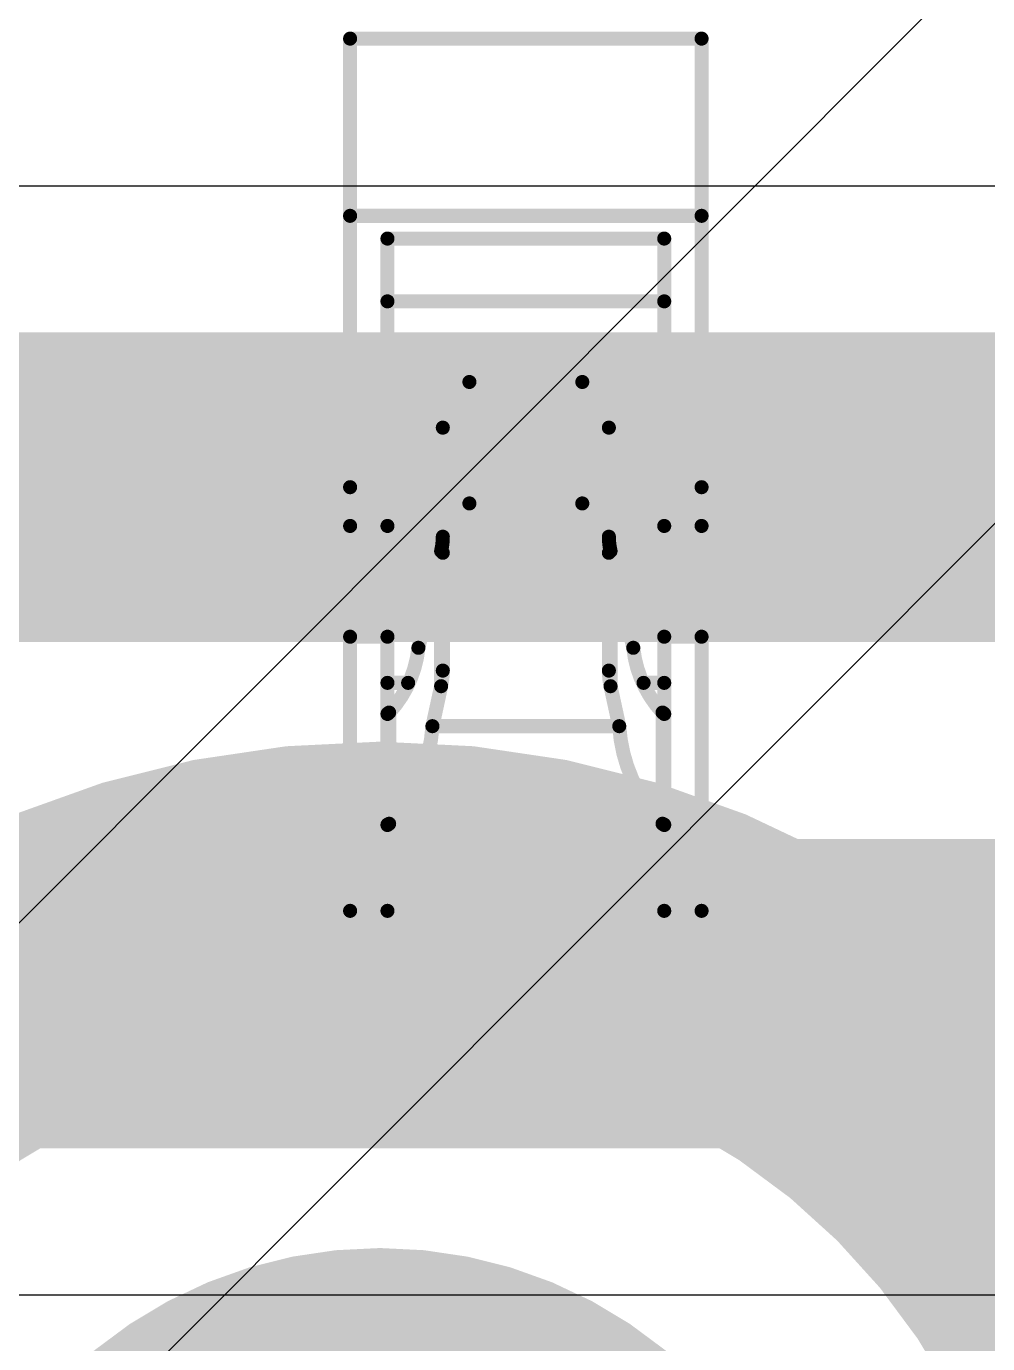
# Model space of a CAD drawing. Header units: inches. Extents: x -6 to 5433, y -4 to 5447.
# Drawn here: x 20.829 to 21.697, y 29.897 to 31.086 of the extents above; entities that cross this region are included whole.
import ezdxf

# ---------------------------------------------------------------- set-up
doc = ezdxf.new("R2010")
doc.units = ezdxf.units.IN
for name, color, linetype in [('Bottom Layer', 5, 'Continuous'), ('Bottom Solder', 6, 'Continuous'), ('Mechanical 4', 56, 'Continuous'), ('Top Layer', 1, 'Continuous')]:
    doc.layers.add(name, color=color, linetype=linetype)

msp = doc.modelspace()

# ---------------------------------------------------------------- linework, layer by layer
at = {"layer": 'Bottom Layer'}
for points in [[(20.42418064, 29.5766109, 0.2794, 0.2794, -0.9999999999999999), (21.87198064, 29.5766109, 0.2794, 0.2794, 0)], [(20.88138064, 29.5766109, 0.2794, 0.2794, -0.9999999999999999), (21.41478064, 29.5766109, 0.2794, 0.2794, 0)]]:
    msp.add_lwpolyline(points, format="xyseb", dxfattribs=at)
at = {"layer": 'Bottom Solder'}
for p in [(10.716133, 20.16101632), (10.98199226, 19.90446362)]:
    msp.add_line(p, (5432.852131479999, 5447.49311058), dxfattribs=at)
at = {"layer": 'Mechanical 4'}
for points in [[(21.1211541, 31.07494674, 0.0127, 0.0127, 0), (21.4386541, 31.07494674, 0.0127, 0.0127, 0)], [(21.1211541, 30.28744514, 0.0127, 0.0127, 0), (21.1211541, 31.07494674, 0.0127, 0.0127, 0)], [(21.4386541, 30.66994628, 0.0127, 0.0127, 0), (21.4386541, 31.07494674, 0.0127, 0.0127, 0)], [(21.1211541, 30.91494452, 0.0127, 0.0127, 0), (21.4386541, 30.91494452, 0.0127, 0.0127, 0)], [(21.15490562, 30.89440862, 0.0127, 0.0127, 0), (21.40490512, 30.89440862, 0.0127, 0.0127, 0)], [(21.15490562, 30.28744514, 0.0127, 0.0127, 0), (21.15490562, 30.89440862, 0.0127, 0.0127, 0)], [(21.40490512, 30.28744514, 0.0127, 0.0127, 0), (21.40490512, 30.89440862, 0.0127, 0.0127, 0)], [(21.15490562, 30.83773868, 0.0127, 0.0127, 0), (21.40490512, 30.83773868, 0.0127, 0.0127, 0)], [(21.20490552, 30.72369522, 0.0127, 0.0127, -0.2473774344944057), (21.2289136, 30.76494482, 0.0127, 0.0127, 0)], [(21.22891614, 30.76494482, 0.0127, 0.0127, 0), (21.3308946, 30.76494482, 0.0127, 0.0127, 0)], [(21.22891614, 30.65528286, 0.0127, 0.0127, 0), (21.22891614, 30.76494482, 0.0127, 0.0127, 0)], [(21.3308946, 30.65528286, 0.0127, 0.0127, 0), (21.3308946, 30.76494482, 0.0127, 0.0127, 0)], [(21.33089714, 30.76494482, 0.0127, 0.0127, -0.2473774344948686), (21.35490522, 30.72369522, 0.0127, 0.0127, 0)], [(21.20490552, 30.50434844, 0.0127, 0.0127, 0), (21.20490552, 30.72369522, 0.0127, 0.0127, 0)], [(21.35490522, 30.50434844, 0.0127, 0.0127, 0), (21.35490522, 30.72369522, 0.0127, 0.0127, 0)], [(20.8036541, 30.66994628, 0.0127, 0.0127, 0), (21.1211541, 30.66994628, 0.0127, 0.0127, 0)], [(21.4386541, 30.66994628, 0.0127, 0.0127, 0), (21.7561541, 30.66994628, 0.0127, 0.0127, 0)], [(21.4386541, 30.28744514, 0.0127, 0.0127, 0), (21.4386541, 30.66994628, 0.0127, 0.0127, 0)], [(21.20490552, 30.61071348, 0.0127, 0.0127, -0.2374800627721871), (21.2289136, 30.6552854, 0.0127, 0.0127, 0)], [(21.22891614, 30.65528286, 0.0127, 0.0127, 0), (21.3308946, 30.65528286, 0.0127, 0.0127, 0)], [(21.33089714, 30.6552854, 0.0127, 0.0127, -0.2374800627721868), (21.35490522, 30.61071348, 0.0127, 0.0127, 0)], [(21.1211541, 30.63494508, 0.0127, 0.0127, 0), (21.15490562, 30.63494508, 0.0127, 0.0127, 0)], [(21.40490512, 30.63494508, 0.0127, 0.0127, 0), (21.4386541, 30.63494508, 0.0127, 0.0127, 0)], [(21.20490552, 30.62525752, 0.0127, 0.0127, -0.05786385222271111), (21.2033866, 30.61223494, 0.0127, 0.0127, 0)], [(21.35642414, 30.61223494, 0.0127, 0.0127, -0.057863852222711), (21.35490522, 30.62525752, 0.0127, 0.0127, 0)], [(21.1828634, 30.5249453, 0.0127, 0.0127, 0), (21.2033866, 30.61223494, 0.0127, 0.0127, 0)], [(21.2033866, 30.49027684, 0.0127, 0.0127, 0), (21.2033866, 30.61223494, 0.0127, 0.0127, 0)], [(21.35642414, 30.61223494, 0.0127, 0.0127, 0), (21.3769448, 30.5249453, 0.0127, 0.0127, 0)], [(21.35642414, 30.49027684, 0.0127, 0.0127, 0), (21.35642414, 30.61223494, 0.0127, 0.0127, 0)], [(21.1211541, 30.53494528, 0.0127, 0.0127, 0), (21.15490562, 30.53494528, 0.0127, 0.0127, 0)], [(21.18286594, 30.52494784, 0.0127, 0.0127, -0.1625906327552088), (21.15642454, 30.46645418, 0.0127, 0.0127, 0)], [(21.4033862, 30.46645418, 0.0127, 0.0127, -0.1625906327552086), (21.3769448, 30.52494784, 0.0127, 0.0127, 0)], [(21.40490512, 30.53494528, 0.0127, 0.0127, 0), (21.4386541, 30.53494528, 0.0127, 0.0127, 0)], [(21.20490552, 30.50434844, 0.0127, 0.0127, -0.05365793627864512), (21.2033866, 30.49027684, 0.0127, 0.0127, 0)], [(21.35642414, 30.49027684, 0.0127, 0.0127, -0.05365793627864524), (21.35490522, 30.50434844, 0.0127, 0.0127, 0)], [(21.15490562, 30.49328166, 0.0127, 0.0127, 0), (21.173567, 30.49328166, 0.0127, 0.0127, 0)], [(21.19553292, 30.45417836, 0.0127, 0.0127, 0), (21.2033866, 30.49027684, 0.0127, 0.0127, 0)], [(21.35642414, 30.49027684, 0.0127, 0.0127, 0), (21.36427782, 30.45417836, 0.0127, 0.0127, 0)], [(21.38624374, 30.49328166, 0.0127, 0.0127, 0), (21.40490512, 30.49328166, 0.0127, 0.0127, 0)], [(21.15490562, 30.46521466, 0.0127, 0.0127, -0.01102176108540716), (21.15494118, 30.46530102, 0.0127, 0.0127, 0)], [(21.15494118, 30.46530102, 0.0127, 0.0127, -0.02840440602319793), (21.1549869, 30.46538992, 0.0127, 0.0127, 0)], [(21.1549869, 30.46538992, 0.0127, 0.0127, -0.03504147040441317), (21.15505294, 30.46548644, 0.0127, 0.0127, 0)], [(21.15505294, 30.46548644, 0.0127, 0.0127, -0.0323185831654409), (21.155152, 30.46559312, 0.0127, 0.0127, 0)], [(21.155152, 30.46559312, 0.0127, 0.0127, -0.02446223675801923), (21.15528916, 30.4657125, 0.0127, 0.0127, 0)], [(21.1552917, 30.46570996, 0.0127, 0.0127, -0.01372918961488911), (21.1554695, 30.46584458, 0.0127, 0.0127, 0)], [(21.1554695, 30.46584458, 0.0127, 0.0127, -0.008119992792828714), (21.15568032, 30.46598682, 0.0127, 0.0127, 0)], [(21.15567778, 30.46598936, 0.0127, 0.0127, -0.004820635651863784), (21.155914, 30.46613922, 0.0127, 0.0127, 0)], [(21.155914, 30.46613922, 0.0127, 0.0127, 0), (21.15642454, 30.46645418, 0.0127, 0.0127, 0)], [(21.15642454, 30.36607592, 0.0127, 0.0127, 0), (21.15642454, 30.46645418, 0.0127, 0.0127, 0)], [(21.4033862, 30.46645418, 0.0127, 0.0127, 0), (21.4036529, 30.46629416, 0.0127, 0.0127, 0)], [(21.4033862, 30.36607592, 0.0127, 0.0127, 0), (21.4033862, 30.46645418, 0.0127, 0.0127, 0)], [(21.4036529, 30.46629416, 0.0127, 0.0127, 0), (21.40391198, 30.46613414, 0.0127, 0.0127, 0)], [(21.40390944, 30.4661316, 0.0127, 0.0127, -0.006054857906953654), (21.4041482, 30.46598174, 0.0127, 0.0127, 0)], [(21.40415074, 30.46598428, 0.0127, 0.0127, -0.01073696925297648), (21.40435648, 30.46584204, 0.0127, 0.0127, 0)], [(21.40435648, 30.4658395, 0.0127, 0.0127, -0.01856237098819668), (21.40452158, 30.4657125, 0.0127, 0.0127, 0)], [(21.40452158, 30.46571504, 0.0127, 0.0127, -0.02338621053390174), (21.40464604, 30.4655982, 0.0127, 0.0127, 0)], [(21.40464604, 30.46559565999999, 0.0127, 0.0127, -0.05432145119542688), (21.40480606, 30.465395, 0.0127, 0.0127, 0)], [(21.4048086, 30.46539754, 0.0127, 0.0127, -0.02859688059163642), (21.40490766, 30.46521466, 0.0127, 0.0127, 0)], [(21.19553292, 30.4541809, 0.0127, 0.0127, -0.1798939642534223), (21.15642454, 30.36607592, 0.0127, 0.0127, 0)], [(21.19553292, 30.45417836, 0.0127, 0.0127, 0), (21.36427782, 30.45417836, 0.0127, 0.0127, 0)], [(21.4033862, 30.36607592, 0.0127, 0.0127, -0.1798939642534224), (21.36427782, 30.4541809, 0.0127, 0.0127, 0)], [(21.15490562, 30.36514628, 0.0127, 0.0127, -0.01323430968245836), (21.15494118, 30.36521231999999, 0.0127, 0.0127, 0)], [(21.15490562, 30.36494562, 0.0127, 0.0127, 0), (21.40490512, 30.36494562, 0.0127, 0.0127, 0)], [(21.15494118, 30.36521231999999, 0.0127, 0.0127, -0.03268862898891936), (21.1549869, 30.36528089999999, 0.0127, 0.0127, 0)], [(21.1549869, 30.36527582, 0.0127, 0.0127, -0.03744583036503331), (21.15505294, 30.36534948, 0.0127, 0.0127, 0)], [(21.15505294, 30.36534948, 0.0127, 0.0127, -0.03188120457604582), (21.155152, 30.36542822, 0.0127, 0.0127, 0)], [(21.15514946, 30.36543076, 0.0127, 0.0127, -0.02261994750720471), (21.15528916, 30.3655222, 0.0127, 0.0127, 0)], [(21.15528916, 30.36551966, 0.0127, 0.0127, -0.01220889246179333), (21.15546696, 30.36561872, 0.0127, 0.0127, 0)], [(21.15546696, 30.36561872, 0.0127, 0.0127, -0.007070305375616081), (21.15567778, 30.3657254, 0.0127, 0.0127, 0)], [(21.15567778, 30.3657254, 0.0127, 0.0127, 0), (21.155914, 30.3658397, 0.0127, 0.0127, 0)], [(21.155914, 30.3658397, 0.0127, 0.0127, 0), (21.15642454, 30.36607592, 0.0127, 0.0127, 0)], [(21.4033862, 30.36607592, 0.0127, 0.0127, 0), (21.4036529, 30.365954, 0.0127, 0.0127, 0)], [(21.4036529, 30.365954, 0.0127, 0.0127, 0), (21.40391198, 30.36583716, 0.0127, 0.0127, 0)], [(21.40391198, 30.36583716, 0.0127, 0.0127, -0.005205334033138198), (21.40415074, 30.3657254, 0.0127, 0.0127, 0)], [(21.4041482, 30.36572286, 0.0127, 0.0127, -0.009375622349205713), (21.40435394, 30.36561618, 0.0127, 0.0127, 0)], [(21.40435394, 30.36561618, 0.0127, 0.0127, -0.01668702490975472), (21.40452158, 30.36551966, 0.0127, 0.0127, 0)], [(21.40452158, 30.36551966, 0.0127, 0.0127, -0.02199391698941086), (21.40464604, 30.3654333, 0.0127, 0.0127, 0)], [(21.4046435, 30.3654333, 0.0127, 0.0127, -0.02675089175309292), (21.40473748, 30.36535456, 0.0127, 0.0127, 0)], [(21.40474002, 30.36535456, 0.0127, 0.0127, -0.02828763810081745), (21.4048086, 30.36528344, 0.0127, 0.0127, 0)], [(21.4048086, 30.36528344, 0.0127, 0.0127, -0.03260546149608672), (21.40490512, 30.36514628, 0.0127, 0.0127, 0)], [(21.1211541, 30.28744514, 0.0127, 0.0127, 0), (21.4386541, 30.28744514, 0.0127, 0.0127, 0)]]:
    msp.add_lwpolyline(points, format="xyseb", dxfattribs=at)
for points in [[(21.1179791, 31.07494674, 0.00635, 0.00635, 1), (21.1243291, 31.07494674, 0.00635, 0.00635, 1)], [(21.1179791, 31.07494674, 0.00635, 0.00635, 1), (21.1243291, 31.07494674, 0.00635, 0.00635, 1)], [(21.4354791, 31.07494674, 0.00635, 0.00635, 1), (21.4418291, 31.07494674, 0.00635, 0.00635, 1)], [(21.4354791, 31.07494674, 0.00635, 0.00635, 1), (21.4418291, 31.07494674, 0.00635, 0.00635, 1)], [(21.1179791, 30.91494452, 0.00635, 0.00635, 1), (21.1243291, 30.91494452, 0.00635, 0.00635, 1)], [(21.4354791, 30.91494452, 0.00635, 0.00635, 1), (21.4418291, 30.91494452, 0.00635, 0.00635, 1)], [(21.15173062, 30.89440862, 0.00635, 0.00635, 1), (21.15808062, 30.89440862, 0.00635, 0.00635, 1)], [(21.15173062, 30.89440862, 0.00635, 0.00635, 1), (21.15808062, 30.89440862, 0.00635, 0.00635, 1)], [(21.40173012, 30.89440862, 0.00635, 0.00635, 1), (21.40808012, 30.89440862, 0.00635, 0.00635, 1)], [(21.40173012, 30.89440862, 0.00635, 0.00635, 1), (21.40808012, 30.89440862, 0.00635, 0.00635, 1)], [(21.15173062, 30.83773868, 0.00635, 0.00635, 1), (21.15808062, 30.83773868, 0.00635, 0.00635, 1)], [(21.40173012, 30.83773868, 0.00635, 0.00635, 1), (21.40808012, 30.83773868, 0.00635, 0.00635, 1)], [(21.2257386, 30.76494482, 0.00635, 0.00635, 1), (21.2320886, 30.76494482, 0.00635, 0.00635, 1)], [(21.22574114, 30.76494482, 0.00635, 0.00635, 1), (21.23209114, 30.76494482, 0.00635, 0.00635, 1)], [(21.22574114, 30.76494482, 0.00635, 0.00635, 1), (21.23209114, 30.76494482, 0.00635, 0.00635, 1)], [(21.3277196, 30.76494482, 0.00635, 0.00635, 1), (21.3340696, 30.76494482, 0.00635, 0.00635, 1)], [(21.3277196, 30.76494482, 0.00635, 0.00635, 1), (21.3340696, 30.76494482, 0.00635, 0.00635, 1)], [(21.32772214, 30.76494482, 0.00635, 0.00635, 1), (21.33407214, 30.76494482, 0.00635, 0.00635, 1)], [(21.20173052, 30.72369522, 0.00635, 0.00635, 1), (21.20808052, 30.72369522, 0.00635, 0.00635, 1)], [(21.20173052, 30.72369522, 0.00635, 0.00635, 1), (21.20808052, 30.72369522, 0.00635, 0.00635, 1)], [(21.35173022, 30.72369522, 0.00635, 0.00635, 1), (21.35808022, 30.72369522, 0.00635, 0.00635, 1)], [(21.35173022, 30.72369522, 0.00635, 0.00635, 1), (21.35808022, 30.72369522, 0.00635, 0.00635, 1)], [(21.1179791, 30.66994628, 0.00635, 0.00635, 1), (21.1243291, 30.66994628, 0.00635, 0.00635, 1)], [(21.4354791, 30.66994628, 0.00635, 0.00635, 1), (21.4418291, 30.66994628, 0.00635, 0.00635, 1)], [(21.4354791, 30.66994628, 0.00635, 0.00635, 1), (21.4418291, 30.66994628, 0.00635, 0.00635, 1)], [(21.4354791, 30.66994628, 0.00635, 0.00635, 1), (21.4418291, 30.66994628, 0.00635, 0.00635, 1)], [(21.2257386, 30.6552854, 0.00635, 0.00635, 1), (21.2320886, 30.6552854, 0.00635, 0.00635, 1)], [(21.22574114, 30.65528286, 0.00635, 0.00635, 1), (21.23209114, 30.65528286, 0.00635, 0.00635, 1)], [(21.22574114, 30.65528286, 0.00635, 0.00635, 1), (21.23209114, 30.65528286, 0.00635, 0.00635, 1)], [(21.3277196, 30.65528286, 0.00635, 0.00635, 1), (21.3340696, 30.65528286, 0.00635, 0.00635, 1)], [(21.3277196, 30.65528286, 0.00635, 0.00635, 1), (21.3340696, 30.65528286, 0.00635, 0.00635, 1)], [(21.32772214, 30.6552854, 0.00635, 0.00635, 1), (21.33407214, 30.6552854, 0.00635, 0.00635, 1)], [(21.1179791, 30.63494508, 0.00635, 0.00635, 1), (21.1243291, 30.63494508, 0.00635, 0.00635, 1)], [(21.15173062, 30.63494508, 0.00635, 0.00635, 1), (21.15808062, 30.63494508, 0.00635, 0.00635, 1)], [(21.40173012, 30.63494508, 0.00635, 0.00635, 1), (21.40808012, 30.63494508, 0.00635, 0.00635, 1)], [(21.4354791, 30.63494508, 0.00635, 0.00635, 1), (21.4418291, 30.63494508, 0.00635, 0.00635, 1)], [(21.20173052, 30.62525752, 0.00635, 0.00635, 1), (21.20808052, 30.62525752, 0.00635, 0.00635, 1)], [(21.35173022, 30.62525752, 0.00635, 0.00635, 1), (21.35808022, 30.62525752, 0.00635, 0.00635, 1)], [(21.2002116, 30.61223494, 0.00635, 0.00635, 1), (21.2065616, 30.61223494, 0.00635, 0.00635, 1)], [(21.2002116, 30.61223494, 0.00635, 0.00635, 1), (21.2065616, 30.61223494, 0.00635, 0.00635, 1)], [(21.2002116, 30.61223494, 0.00635, 0.00635, 1), (21.2065616, 30.61223494, 0.00635, 0.00635, 1)], [(21.20173052, 30.61071348, 0.00635, 0.00635, 1), (21.20808052, 30.61071348, 0.00635, 0.00635, 1)], [(21.35173022, 30.61071348, 0.00635, 0.00635, 1), (21.35808022, 30.61071348, 0.00635, 0.00635, 1)], [(21.35324914, 30.61223494, 0.00635, 0.00635, 1), (21.35959914, 30.61223494, 0.00635, 0.00635, 1)], [(21.35324914, 30.61223494, 0.00635, 0.00635, 1), (21.35959914, 30.61223494, 0.00635, 0.00635, 1)], [(21.35324914, 30.61223494, 0.00635, 0.00635, 1), (21.35959914, 30.61223494, 0.00635, 0.00635, 1)], [(21.1179791, 30.53494528, 0.00635, 0.00635, 1), (21.1243291, 30.53494528, 0.00635, 0.00635, 1)], [(21.15173062, 30.53494528, 0.00635, 0.00635, 1), (21.15808062, 30.53494528, 0.00635, 0.00635, 1)], [(21.1796884, 30.5249453, 0.00635, 0.00635, 1), (21.1860384, 30.5249453, 0.00635, 0.00635, 1)], [(21.17969094, 30.52494784, 0.00635, 0.00635, 1), (21.18604094, 30.52494784, 0.00635, 0.00635, 1)], [(21.3737698, 30.52494784, 0.00635, 0.00635, 1), (21.3801198, 30.52494784, 0.00635, 0.00635, 1)], [(21.3737698, 30.5249453, 0.00635, 0.00635, 1), (21.3801198, 30.5249453, 0.00635, 0.00635, 1)], [(21.40173012, 30.53494528, 0.00635, 0.00635, 1), (21.40808012, 30.53494528, 0.00635, 0.00635, 1)], [(21.4354791, 30.53494528, 0.00635, 0.00635, 1), (21.4418291, 30.53494528, 0.00635, 0.00635, 1)], [(21.20173052, 30.50434844, 0.00635, 0.00635, 1), (21.20808052, 30.50434844, 0.00635, 0.00635, 1)], [(21.20173052, 30.50434844, 0.00635, 0.00635, 1), (21.20808052, 30.50434844, 0.00635, 0.00635, 1)], [(21.35173022, 30.50434844, 0.00635, 0.00635, 1), (21.35808022, 30.50434844, 0.00635, 0.00635, 1)], [(21.35173022, 30.50434844, 0.00635, 0.00635, 1), (21.35808022, 30.50434844, 0.00635, 0.00635, 1)], [(21.15173062, 30.49328166, 0.00635, 0.00635, 1), (21.15808062, 30.49328166, 0.00635, 0.00635, 1)], [(21.170392, 30.49328166, 0.00635, 0.00635, 1), (21.176742, 30.49328166, 0.00635, 0.00635, 1)], [(21.2002116, 30.49027684, 0.00635, 0.00635, 1), (21.2065616, 30.49027684, 0.00635, 0.00635, 1)], [(21.2002116, 30.49027684, 0.00635, 0.00635, 1), (21.2065616, 30.49027684, 0.00635, 0.00635, 1)], [(21.2002116, 30.49027684, 0.00635, 0.00635, 1), (21.2065616, 30.49027684, 0.00635, 0.00635, 1)], [(21.35324914, 30.49027684, 0.00635, 0.00635, 1), (21.35959914, 30.49027684, 0.00635, 0.00635, 1)], [(21.35324914, 30.49027684, 0.00635, 0.00635, 1), (21.35959914, 30.49027684, 0.00635, 0.00635, 1)], [(21.35324914, 30.49027684, 0.00635, 0.00635, 1), (21.35959914, 30.49027684, 0.00635, 0.00635, 1)], [(21.38306874, 30.49328166, 0.00635, 0.00635, 1), (21.38941874, 30.49328166, 0.00635, 0.00635, 1)], [(21.40173012, 30.49328166, 0.00635, 0.00635, 1), (21.40808012, 30.49328166, 0.00635, 0.00635, 1)], [(21.15173062, 30.46521466, 0.00635, 0.00635, 1), (21.15808062, 30.46521466, 0.00635, 0.00635, 1)], [(21.15176618, 30.46530102, 0.00635, 0.00635, 1), (21.15811618, 30.46530102, 0.00635, 0.00635, 1)], [(21.15176618, 30.46530102, 0.00635, 0.00635, 1), (21.15811618, 30.46530102, 0.00635, 0.00635, 1)], [(21.1518119, 30.46538992, 0.00635, 0.00635, 1), (21.1581619, 30.46538992, 0.00635, 0.00635, 1)], [(21.1518119, 30.46538992, 0.00635, 0.00635, 1), (21.1581619, 30.46538992, 0.00635, 0.00635, 1)], [(21.15187794, 30.46548644, 0.00635, 0.00635, 1), (21.15822794, 30.46548644, 0.00635, 0.00635, 1)], [(21.15187794, 30.46548644, 0.00635, 0.00635, 1), (21.15822794, 30.46548644, 0.00635, 0.00635, 1)], [(21.151977, 30.46559312, 0.00635, 0.00635, 1), (21.158327, 30.46559312, 0.00635, 0.00635, 1)], [(21.151977, 30.46559312, 0.00635, 0.00635, 1), (21.158327, 30.46559312, 0.00635, 0.00635, 1)], [(21.15211416, 30.4657125, 0.00635, 0.00635, 1), (21.15846416, 30.4657125, 0.00635, 0.00635, 1)], [(21.1521167, 30.46570996, 0.00635, 0.00635, 1), (21.1584667, 30.46570996, 0.00635, 0.00635, 1)], [(21.1522945, 30.46584458, 0.00635, 0.00635, 1), (21.1586445, 30.46584458, 0.00635, 0.00635, 1)], [(21.1522945, 30.46584458, 0.00635, 0.00635, 1), (21.1586445, 30.46584458, 0.00635, 0.00635, 1)], [(21.15250278, 30.46598936, 0.00635, 0.00635, 1), (21.15885278, 30.46598936, 0.00635, 0.00635, 1)], [(21.15250532, 30.46598682, 0.00635, 0.00635, 1), (21.15885532, 30.46598682, 0.00635, 0.00635, 1)], [(21.152739, 30.46613922, 0.00635, 0.00635, 1), (21.159089, 30.46613922, 0.00635, 0.00635, 1)], [(21.152739, 30.46613922, 0.00635, 0.00635, 1), (21.159089, 30.46613922, 0.00635, 0.00635, 1)], [(21.15324954, 30.46645418, 0.00635, 0.00635, 1), (21.15959954, 30.46645418, 0.00635, 0.00635, 1)], [(21.15324954, 30.46645418, 0.00635, 0.00635, 1), (21.15959954, 30.46645418, 0.00635, 0.00635, 1)], [(21.15324954, 30.46645418, 0.00635, 0.00635, 1), (21.15959954, 30.46645418, 0.00635, 0.00635, 1)], [(21.4002112, 30.46645418, 0.00635, 0.00635, 1), (21.4065612, 30.46645418, 0.00635, 0.00635, 1)], [(21.4002112, 30.46645418, 0.00635, 0.00635, 1), (21.4065612, 30.46645418, 0.00635, 0.00635, 1)], [(21.4002112, 30.46645418, 0.00635, 0.00635, 1), (21.4065612, 30.46645418, 0.00635, 0.00635, 1)], [(21.4004779, 30.46629416, 0.00635, 0.00635, 1), (21.4068279, 30.46629416, 0.00635, 0.00635, 1)], [(21.4004779, 30.46629416, 0.00635, 0.00635, 1), (21.4068279, 30.46629416, 0.00635, 0.00635, 1)], [(21.40073444, 30.4661316, 0.00635, 0.00635, 1), (21.40708444, 30.4661316, 0.00635, 0.00635, 1)], [(21.40073698, 30.46613414, 0.00635, 0.00635, 1), (21.40708698, 30.46613414, 0.00635, 0.00635, 1)], [(21.4009732, 30.46598174, 0.00635, 0.00635, 1), (21.4073232, 30.46598174, 0.00635, 0.00635, 1)], [(21.40097574, 30.46598428, 0.00635, 0.00635, 1), (21.40732574, 30.46598428, 0.00635, 0.00635, 1)], [(21.40118148, 30.46584204, 0.00635, 0.00635, 1), (21.40753148, 30.46584204, 0.00635, 0.00635, 1)], [(21.40118148, 30.4658395, 0.00635, 0.00635, 1), (21.40753148, 30.4658395, 0.00635, 0.00635, 1)], [(21.40134658, 30.46571504, 0.00635, 0.00635, 1), (21.40769658, 30.46571504, 0.00635, 0.00635, 1)], [(21.40134658, 30.4657125, 0.00635, 0.00635, 1), (21.40769658, 30.4657125, 0.00635, 0.00635, 1)], [(21.40147104, 30.4655982, 0.00635, 0.00635, 1), (21.40782104, 30.4655982, 0.00635, 0.00635, 1)], [(21.40147104, 30.46559565999999, 0.00635, 0.00635, 1), (21.40782104, 30.46559565999999, 0.00635, 0.00635, 1)], [(21.40163106, 30.465395, 0.00635, 0.00635, 1), (21.40798106, 30.465395, 0.00635, 0.00635, 1)], [(21.4016336, 30.46539754, 0.00635, 0.00635, 1), (21.4079836, 30.46539754, 0.00635, 0.00635, 1)], [(21.40173266, 30.46521466, 0.00635, 0.00635, 1), (21.40808266, 30.46521466, 0.00635, 0.00635, 1)], [(21.19235792, 30.4541809, 0.00635, 0.00635, 1), (21.19870792, 30.4541809, 0.00635, 0.00635, 1)], [(21.19235792, 30.45417836, 0.00635, 0.00635, 1), (21.19870792, 30.45417836, 0.00635, 0.00635, 1)], [(21.19235792, 30.45417836, 0.00635, 0.00635, 1), (21.19870792, 30.45417836, 0.00635, 0.00635, 1)], [(21.36110282, 30.4541809, 0.00635, 0.00635, 1), (21.36745282, 30.4541809, 0.00635, 0.00635, 1)], [(21.36110282, 30.45417836, 0.00635, 0.00635, 1), (21.36745282, 30.45417836, 0.00635, 0.00635, 1)], [(21.36110282, 30.45417836, 0.00635, 0.00635, 1), (21.36745282, 30.45417836, 0.00635, 0.00635, 1)], [(21.15173062, 30.36514628, 0.00635, 0.00635, 1), (21.15808062, 30.36514628, 0.00635, 0.00635, 1)], [(21.15173062, 30.36494562, 0.00635, 0.00635, 1), (21.15808062, 30.36494562, 0.00635, 0.00635, 1)], [(21.15176618, 30.36521231999999, 0.00635, 0.00635, 1), (21.15811618, 30.36521231999999, 0.00635, 0.00635, 1)], [(21.15176618, 30.36521231999999, 0.00635, 0.00635, 1), (21.15811618, 30.36521231999999, 0.00635, 0.00635, 1)], [(21.1518119, 30.36528089999999, 0.00635, 0.00635, 1), (21.1581619, 30.36528089999999, 0.00635, 0.00635, 1)], [(21.1518119, 30.36527582, 0.00635, 0.00635, 1), (21.1581619, 30.36527582, 0.00635, 0.00635, 1)], [(21.15187794, 30.36534948, 0.00635, 0.00635, 1), (21.15822794, 30.36534948, 0.00635, 0.00635, 1)], [(21.15187794, 30.36534948, 0.00635, 0.00635, 1), (21.15822794, 30.36534948, 0.00635, 0.00635, 1)], [(21.15197446, 30.36543076, 0.00635, 0.00635, 1), (21.15832446, 30.36543076, 0.00635, 0.00635, 1)], [(21.151977, 30.36542822, 0.00635, 0.00635, 1), (21.158327, 30.36542822, 0.00635, 0.00635, 1)], [(21.15211416, 30.3655222, 0.00635, 0.00635, 1), (21.15846416, 30.3655222, 0.00635, 0.00635, 1)], [(21.15211416, 30.36551966, 0.00635, 0.00635, 1), (21.15846416, 30.36551966, 0.00635, 0.00635, 1)], [(21.15229196, 30.36561872, 0.00635, 0.00635, 1), (21.15864196, 30.36561872, 0.00635, 0.00635, 1)], [(21.15229196, 30.36561872, 0.00635, 0.00635, 1), (21.15864196, 30.36561872, 0.00635, 0.00635, 1)], [(21.15250278, 30.3657254, 0.00635, 0.00635, 1), (21.15885278, 30.3657254, 0.00635, 0.00635, 1)], [(21.15250278, 30.3657254, 0.00635, 0.00635, 1), (21.15885278, 30.3657254, 0.00635, 0.00635, 1)], [(21.152739, 30.3658397, 0.00635, 0.00635, 1), (21.159089, 30.3658397, 0.00635, 0.00635, 1)], [(21.152739, 30.3658397, 0.00635, 0.00635, 1), (21.159089, 30.3658397, 0.00635, 0.00635, 1)], [(21.15324954, 30.36607592, 0.00635, 0.00635, 1), (21.15959954, 30.36607592, 0.00635, 0.00635, 1)], [(21.15324954, 30.36607592, 0.00635, 0.00635, 1), (21.15959954, 30.36607592, 0.00635, 0.00635, 1)], [(21.15324954, 30.36607592, 0.00635, 0.00635, 1), (21.15959954, 30.36607592, 0.00635, 0.00635, 1)], [(21.4002112, 30.36607592, 0.00635, 0.00635, 1), (21.4065612, 30.36607592, 0.00635, 0.00635, 1)], [(21.4002112, 30.36607592, 0.00635, 0.00635, 1), (21.4065612, 30.36607592, 0.00635, 0.00635, 1)], [(21.4002112, 30.36607592, 0.00635, 0.00635, 1), (21.4065612, 30.36607592, 0.00635, 0.00635, 1)], [(21.4004779, 30.365954, 0.00635, 0.00635, 1), (21.4068279, 30.365954, 0.00635, 0.00635, 1)], [(21.4004779, 30.365954, 0.00635, 0.00635, 1), (21.4068279, 30.365954, 0.00635, 0.00635, 1)], [(21.40073698, 30.36583716, 0.00635, 0.00635, 1), (21.40708698, 30.36583716, 0.00635, 0.00635, 1)], [(21.40073698, 30.36583716, 0.00635, 0.00635, 1), (21.40708698, 30.36583716, 0.00635, 0.00635, 1)], [(21.4009732, 30.36572286, 0.00635, 0.00635, 1), (21.4073232, 30.36572286, 0.00635, 0.00635, 1)], [(21.40097574, 30.3657254, 0.00635, 0.00635, 1), (21.40732574, 30.3657254, 0.00635, 0.00635, 1)], [(21.40117894, 30.36561618, 0.00635, 0.00635, 1), (21.40752894, 30.36561618, 0.00635, 0.00635, 1)], [(21.40117894, 30.36561618, 0.00635, 0.00635, 1), (21.40752894, 30.36561618, 0.00635, 0.00635, 1)], [(21.40134658, 30.36551966, 0.00635, 0.00635, 1), (21.40769658, 30.36551966, 0.00635, 0.00635, 1)], [(21.40134658, 30.36551966, 0.00635, 0.00635, 1), (21.40769658, 30.36551966, 0.00635, 0.00635, 1)], [(21.4014685, 30.3654333, 0.00635, 0.00635, 1), (21.4078185, 30.3654333, 0.00635, 0.00635, 1)], [(21.40147104, 30.3654333, 0.00635, 0.00635, 1), (21.40782104, 30.3654333, 0.00635, 0.00635, 1)], [(21.40156248, 30.36535456, 0.00635, 0.00635, 1), (21.40791248, 30.36535456, 0.00635, 0.00635, 1)], [(21.40156502, 30.36535456, 0.00635, 0.00635, 1), (21.40791502, 30.36535456, 0.00635, 0.00635, 1)], [(21.4016336, 30.36528344, 0.00635, 0.00635, 1), (21.4079836, 30.36528344, 0.00635, 0.00635, 1)], [(21.4016336, 30.36528344, 0.00635, 0.00635, 1), (21.4079836, 30.36528344, 0.00635, 0.00635, 1)], [(21.40173012, 30.36514628, 0.00635, 0.00635, 1), (21.40808012, 30.36514628, 0.00635, 0.00635, 1)], [(21.40173012, 30.36494562, 0.00635, 0.00635, 1), (21.40808012, 30.36494562, 0.00635, 0.00635, 1)], [(21.1179791, 30.28744514, 0.00635, 0.00635, 1), (21.1243291, 30.28744514, 0.00635, 0.00635, 1)], [(21.1179791, 30.28744514, 0.00635, 0.00635, 1), (21.1243291, 30.28744514, 0.00635, 0.00635, 1)], [(21.15173062, 30.28744514, 0.00635, 0.00635, 1), (21.15808062, 30.28744514, 0.00635, 0.00635, 1)], [(21.40173012, 30.28744514, 0.00635, 0.00635, 1), (21.40808012, 30.28744514, 0.00635, 0.00635, 1)], [(21.4354791, 30.28744514, 0.00635, 0.00635, 1), (21.4418291, 30.28744514, 0.00635, 0.00635, 1)], [(21.4354791, 30.28744514, 0.00635, 0.00635, 1), (21.4418291, 30.28744514, 0.00635, 0.00635, 1)]]:
    msp.add_lwpolyline(points, format="xyseb", close=True, dxfattribs=at)
at = {"layer": 'Top Layer'}
for p, q in [((25.89477168, 30.94187106), (20.55683722, 30.94187106)), ((20.25482614, 29.9408215), (26.1967853, 29.9408215))]:
    msp.add_line(p, q, dxfattribs=at)
for points in [[(20.44420346, 30.66994628, 0.2794, 0.2794, 0), (26.00740798, 30.66994628, 0.2794, 0.2794, 0)], [(20.25482614, 30.21274628, 0.2794, 0.2794, 0), (26.1967853, 30.21274628, 0.2794, 0.2794, 0)]]:
    msp.add_lwpolyline(points, format="xyseb", dxfattribs=at)

doc.saveas('drawing.dxf')
